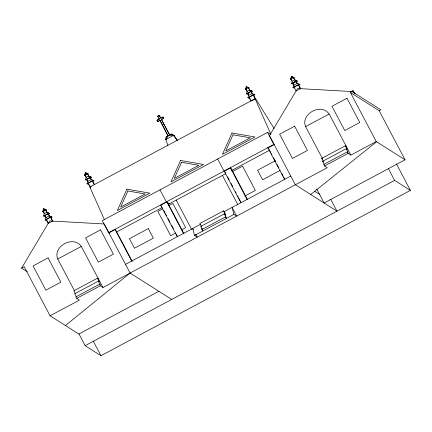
<?xml version="1.0" encoding="UTF-8"?>
<svg xmlns="http://www.w3.org/2000/svg" width="432" height="432" viewBox="0 0 432 432"><rect width="100%" height="100%" fill="white"/><g stroke="black" fill="none" stroke-linecap="round" stroke-linejoin="round"><path stroke-width="0.65" d="M167.87 145.303L165.839 139.552L166.007 137.074L168.615 135.313L171.85 133.952L174.377 135.956L177.682 140.513M43.243 210.503L43.265 208.894L43.643 208.726L46.283 209.941L43.643 208.726M85.109 174.236L85.126 172.633L85.482 172.444L85.714 172.854L88.144 173.68L84.856 175.435L84.488 175.203L85.687 172.838L88.144 173.68M246.294 87.064L245.792 89.462L245.419 89.224L246.267 87.048L249.08 87.701L246.65 86.875L246.413 86.47L246.062 86.654L246.267 87.048M294.154 77.522C293.317 77.625 290.828 75.546 291.368 76.885L290.866 79.277L290.493 79.045L291.719 76.696L294.154 77.522L293.058 78.106M172.8 135.254L174.377 135.956L173.551 135.432L165.839 139.552L166.639 136.48M45.29 215.827L44.221 216.4L43.605 216.011L44.275 213.656L43.033 211.297L43.313 211.475M87.156 179.566L86.081 180.139L85.471 179.75L86.141 177.395L84.893 175.036L85.18 175.214M248.092 93.587L247.018 94.16L246.402 93.771L247.077 91.417L245.83 89.057L247.358 91.6L247.077 91.417L249.631 90.05L252.385 91.292L251.316 91.865M293.166 83.403L292.091 83.981L291.476 83.592L292.145 81.232L290.903 78.872L291.811 80.233M46.964 219.845L45.83 220.455L45.112 220.001L45.803 217.685L44.685 215.568L48.119 213.732L49.626 216.097L52.072 217.118L50.938 217.723M87.691 184.189L86.978 183.735L87.669 181.424L86.551 179.302L89.986 177.466L91.492 179.831L89.986 177.466M249.761 97.605L248.627 98.215L247.909 97.762L248.6 95.445L247.482 93.328L250.922 91.492L252.423 93.857L250.922 91.492M294.835 87.426L293.701 88.031L292.982 87.577L293.674 85.266L292.556 83.144L295.99 81.308L297.497 83.673L299.943 84.694L298.809 85.304M47.979 214.391L49.588 213.532L47.115 212.468L45.873 210.109L42.995 211.702L42.622 211.464L43.821 209.099M27.243 271.696L21.6 268.115L49.669 220.93L104.225 223.976M330.734 199.346L336.971 211.167L295.342 184.761L269.471 135.697L297.54 88.506L352.096 91.557L380.873 109.809L379.161 110.727L350.379 92.47L352.096 91.557M165.839 139.552L168.615 135.313L173.551 135.432L177.061 140.395M65.443 325.544L130.091 273.04L171.72 299.452M310.716 194.513L376.569 141.739M193.331 229.624L192.721 228.469L194.573 235.413L233.933 214.385L236.655 216.113L232.081 207.441L233.933 214.385M159.241 119.032L156.946 120.258L159.359 119.113L157.675 116.062L159.165 115.263L160.855 118.314M158.296 115.873L159.289 115.344M163.723 118.417L161.406 119.507L163.723 118.417L162.929 117.067L160.736 118.238L159.165 115.263M161.406 118.022L163.048 117.142M160.034 120.388L157.621 121.532L160.034 120.388L167.897 135.405M163.663 123.73L162.248 124.686M84.488 175.203L87.777 173.443M245.419 89.224L248.708 87.469M86.152 174.544L86.481 174.339M86.141 177.395L88.695 176.029L91.454 177.271L89.84 178.13M85.471 179.75L90.839 176.882M246.402 93.771L251.775 90.904M89.23 178.324L90.374 177.714M248.773 93.031L249.793 92.486M248.6 95.445L252.04 93.609L254.875 94.878L253.168 95.785M86.978 183.735L93.22 180.398L93.938 180.851L92.804 181.462M247.909 97.762L254.156 94.424M90.574 187.456L88.058 183.292L92.367 180.986L94.597 184.599M251.019 101.164L248.989 97.313L253.303 95.013L255.825 99.171M42.622 211.464L45.911 209.709M290.493 79.045L293.782 77.285M44.291 210.805L44.642 210.616M274.147 128.563L256.068 99.328L255.091 98.707L89.84 186.986L104.323 219.613M90.088 187.142L91.163 186.565M251.559 100.877L255.334 98.863L253.303 95.013M44.275 213.656L46.834 212.29L49.588 213.532M292.145 81.232L294.705 79.871L297.459 81.108L295.85 81.972M43.605 216.011L48.973 213.143M291.476 83.592L296.843 80.719M46.71 214.542L47.731 213.997M47.363 214.591L48.508 213.975M293.841 82.852L295.38 82.031M45.112 220.001L51.359 216.664L52.072 217.118M292.982 87.577L299.23 84.24L299.943 84.694M50.506 217.247L52.537 221.103L48.222 223.403L46.192 219.553L50.506 217.247L53.023 221.411L52.515 221.087M298.377 84.829L300.407 88.679L296.093 90.985L294.062 87.134L298.377 84.829L300.893 88.992M270.54 134.271L267.548 132.376L102.303 220.655L108.653 232.708L109.431 233.199M350.644 91.886L352.987 90.628L355.099 94.079M21.6 268.115L24.203 266.728L50.074 315.792L78.851 334.049L158.873 291.298M74.525 290.86L57.731 259.011L81.313 246.413L102.989 287.523L327.278 167.697L324.556 165.974L323.752 164.441L347.333 151.843L348.062 152.307L346.183 148.738L322.601 161.336L324.167 164.311M322.396 158.436L305.602 126.592L329.184 113.994L350.86 155.099L376.25 141.534L405.027 159.791L324.119 203.018L316.726 189M108.653 232.708L273.904 144.428L274.158 144.59L267.964 147.901L284.575 179.399M132.241 261.392L115.63 229.889L115.112 229.559L108.913 232.87L130.091 273.04M177.282 236.72L160.672 205.216L166.865 201.906L167.389 202.241L183.994 233.739M247.288 199.163L230.996 168.259L230.472 167.929L224.278 171.239L240.883 202.738M116.397 232.054L162.211 207.581M168.161 204.401L225.855 173.578M231.725 170.446L269.509 150.26M162.481 208.948L157.864 211.415L170.656 235.688L175.851 232.913M168.826 205.556L172.865 203.402L185.663 227.669L181.624 229.829M232.168 171.72L242.557 166.169L255.355 190.442L244.966 195.988M275.303 160.774L257.596 170.235L262.624 179.766L280.33 170.305M98.415 278.851L97.421 278.219L73.84 290.817L75.411 293.792M201.917 228.085L202.705 231.061L201.901 229.532L225.482 216.934L226.287 218.462L224.44 211.523L223.447 210.897L199.865 223.495L201.533 226.66M323.282 161.374L321.71 158.398L345.292 145.8L346.286 146.432M125.523 264.368L200.858 224.122M224.44 211.523L290.768 176.089M97.421 278.219L99.306 281.788L98.312 281.156L74.731 293.755L76.297 296.73M223.447 210.897L225.326 214.461L224.332 213.835L200.75 226.433L202.208 229.192M98.312 281.156L100.192 284.726L99.457 284.261L75.881 296.86L76.685 298.393L79.407 300.121L50.074 315.792M76.685 298.393L100.267 285.795L102.989 287.523M324.556 165.974L348.138 153.376L350.86 155.099M85.158 345.697L394.61 180.376L410.4 190.393L100.948 355.714L85.158 345.697L78.921 333.871M299.23 84.24L297.108 83.43L295.99 81.308M93.22 180.398L91.103 179.588L87.669 181.424L88.052 181.667M51.359 216.664L49.237 215.849L48.119 213.732M253.039 94.111L254.875 94.878M92.102 180.09L93.938 180.851M170.775 134.271L173.551 135.432L171.85 133.952M294.986 80.05L293.458 77.506L294.705 79.871L297.459 81.108M249.917 90.234L248.389 87.691L249.631 90.05L252.385 91.292M88.981 176.207L87.453 173.669L88.695 176.029L91.454 177.271M291.368 76.885L291.136 76.475M295.888 81.756L295.601 81.578L293.047 82.944L293.333 83.122M297.497 83.673L297.108 83.43L293.674 85.266L294.062 85.509L292.556 83.144M294.062 87.134L294.554 87.442M346.183 148.738L347.177 149.369L345.292 145.8M247.973 93.123L248.26 93.307M247.482 93.328L248.708 95.164M248.989 97.313L250.349 99.279M321.71 158.398L322.704 159.03M322.601 161.336L323.595 161.968M267.705 147.739L268.483 148.23M314.447 191.111L319.545 194.346M157.675 116.062L159.359 119.113M224.797 171.569L224.019 171.077L217.663 159.025M225.482 216.934L225.963 217.242M169.349 203.764L166.369 201.874L160.013 189.821M201.901 229.532L202.381 229.84M160.672 205.216L161.816 206.739M194.573 235.413L197.289 237.141L195.766 234.252M86.551 179.302L86.935 179.55M88.058 183.292L89.996 186.354M45.873 210.109L45.587 209.93L47.115 212.468M49.626 216.097L49.237 215.849L45.803 217.685L46.192 217.933M44.685 215.568L45.074 215.811M46.192 219.553L48.13 222.615M329.087 114.048C321.624 102.454 300.224 113.962 305.602 126.592M81.216 246.467C73.753 234.873 52.353 246.386 57.731 259.011M379.161 110.727L405.027 159.791M396.376 163.793L410.4 190.393M350.379 92.47L376.25 141.534M388.373 168.556L394.61 180.376M347.333 151.843L348.138 153.376M267.548 132.376L273.904 144.428M269.109 149.418L270.68 152.388M271.307 153.576L271.933 154.769M273.499 157.739L275.378 161.303M276.944 164.279L278.824 167.843M281.648 173.194L283.214 176.164M283.84 177.352L284.467 178.54M230.472 167.929L247.082 199.427M225.11 172.163L225.736 173.351M227.615 176.92L229.181 179.89M231.066 183.454L232.632 186.43M235.451 191.776L236.077 192.964M237.643 195.939L238.27 197.127M238.896 198.315L240.781 201.879M222.415 175.419L237.773 204.541M224.332 213.835L225.79 216.594M162.929 117.067L163.598 118.336M169.798 135.151L161.406 119.507M161.53 119.588L169.625 135.043L168.037 135.891L159.91 120.307M156.946 120.258L157.739 121.613M176.191 200.108L191.549 229.235M166.865 201.906L183.476 233.41M163.696 210.303L165.267 213.273M165.893 214.466L166.52 215.654M168.086 218.624L169.965 222.188M171.531 225.164L173.41 228.728M176.234 234.079L177.487 236.455M92.367 180.986L94.397 184.837M115.112 229.559L131.717 261.058M85.493 175.802L86.114 176.985M87.215 180.079L87.777 181.138M104.539 224.57L108.599 232.276M99.457 284.261L100.267 285.795M43.627 212.069L44.248 213.246M45.349 216.34L45.911 217.399M93.155 340.934L100.948 355.714M255.091 98.707L270.934 134.411M352.987 90.628L354.029 93.064M126.9 189.151L117.331 210.514L149.839 193.147L126.9 189.151M127.861 190.976L120.641 207.09L145.168 193.99L127.861 190.976M180.565 160.483L170.996 181.845L203.504 164.479L180.565 160.483M181.526 162.302L174.307 178.421L198.833 165.321L181.526 162.302M232.016 132.991L222.448 154.354L254.956 136.987L232.016 132.991M232.978 134.816L225.758 150.935L250.285 137.83L232.978 134.816M48.087 257.904L33.08 265.918L45.878 290.191L60.88 282.172L48.087 257.904M100.564 229.867L85.558 237.886L98.356 262.154L113.362 254.14L100.564 229.867M294.646 126.182L279.644 134.195L292.437 158.468L307.444 150.449L294.646 126.182M346.966 98.231L331.96 106.25L344.758 130.518L359.759 122.504L346.966 98.231M148.316 228.614L129.422 238.707L134.449 248.238L153.338 238.151L148.316 228.614"/></g></svg>
